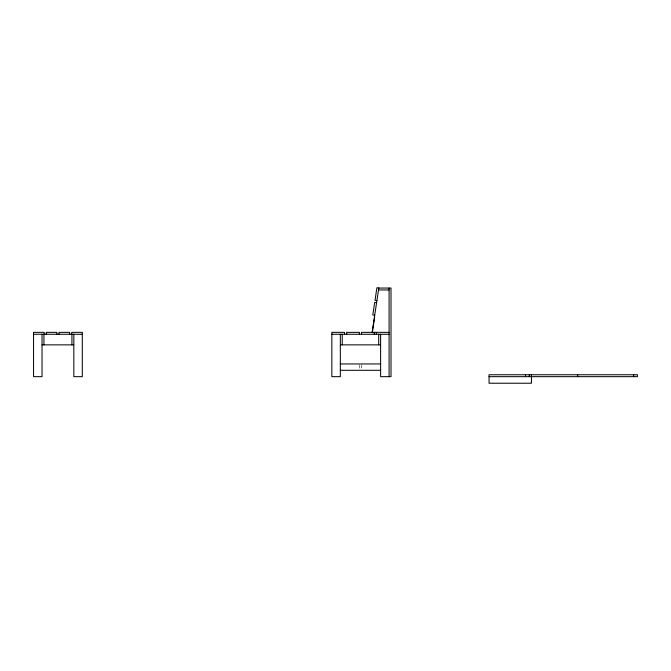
<?xml version="1.0" encoding="UTF-8"?>
<svg xmlns="http://www.w3.org/2000/svg" width="671" height="671" viewBox="0 0 671 671"><rect width="100%" height="100%" fill="white"/><g stroke="black" fill="none" stroke-linecap="round" stroke-linejoin="round"><path stroke-width="0.5" stroke-dasharray="3.35 2.52" d="M361.434 364.848L361.434 370.3M359.522 364.848L359.522 369.394"/><path stroke-width="1.01" d="M372.137 332.355L378.788 288.052L376.901 287.767L375.014 300.348L376.901 300.625M372.355 332.355L374.678 316.846M389.096 289.956L378.494 289.956L378.494 288.052L391.008 288.052L391.008 376.666L380.616 376.666L380.616 334.267M389.096 332.355L361.535 332.355L361.535 334.267M33.55 334.267L82.307 334.267M331.86 334.267L389.096 334.267M42.03 344.86L73.827 344.86M340.34 344.86L380.616 344.86M340.34 363.942L380.616 363.942M340.34 370.3L380.616 370.3M489.05 376.666L637.45 376.666L637.45 374.754L489.05 374.754L489.05 383.233L531.449 383.233L531.449 374.754M376.574 302.722L374.686 302.436L372.808 315.018L374.695 315.303M633.634 374.754L633.634 376.666M577.664 374.754L577.664 376.666M529.335 374.754L529.335 376.666M525.519 374.754L525.519 376.666M389.096 288.052L389.096 376.666M378.712 334.267L378.712 344.86M376.381 332.355L376.381 334.267M374.259 332.355L374.259 334.267M359.421 334.267L359.421 332.355L346.697 332.355L346.697 334.267M344.575 334.267L344.575 332.355L331.86 332.355L331.86 376.666L340.34 376.666L340.34 334.267M342.244 334.267L342.244 344.86M73.827 334.267L73.827 376.666L82.307 376.666L82.307 332.355L71.713 332.355L71.713 334.267M71.923 334.267L71.923 344.86M69.591 334.267L69.591 332.355L58.989 332.355L58.989 334.267M56.867 334.267L56.867 332.355L46.274 332.355L46.274 334.267M44.152 334.267L44.152 332.355L33.55 332.355L33.55 376.666L42.03 376.666L42.03 334.267M43.934 334.267L43.934 344.86"/></g></svg>
